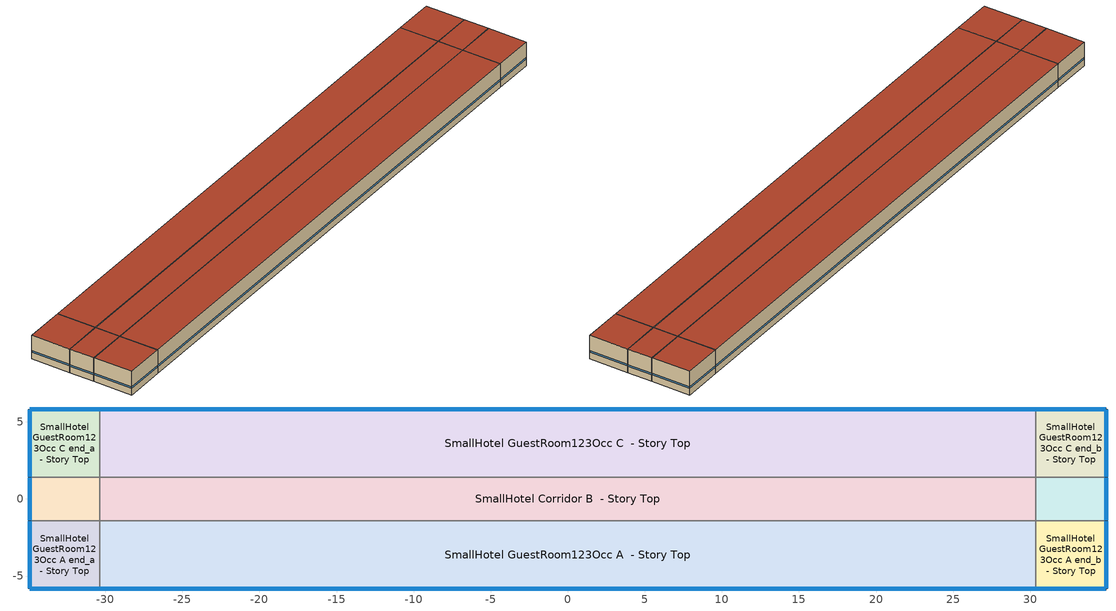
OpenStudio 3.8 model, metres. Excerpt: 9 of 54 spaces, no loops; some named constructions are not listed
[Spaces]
SmallHotel GuestRoom123Occ A end_a - Story Top
 floor adiabatic (Typical Interior Floor): -34.92,-5.82 -34.92,-1.42 -30.35,-1.42 -30.35,-5.82 z2.74
 wall outside: -34.92,-1.42 -34.92,-5.82 -30.35,-5.82 z2.74:5.49
 wall to SmallHotel Corridor B end_a - Story Top: -30.35,-1.42 -34.92,-1.42 z2.74:5.49
 wall to SmallHotel GuestRoom123Occ A  - Story Top: -30.35,-5.82 -30.35,-1.42 z2.74:5.49
 window (Window U-0.91 SHGC 0.68): -34.92,-1.44 -34.92,-5.79 / -34.89,-5.82 -30.37,-5.82 z3.51:3.67
 roof outside (Typical IEAD Roof R-13.89): -30.35,-5.82 -30.35,-1.42 -34.92,-1.42 -34.92,-5.82 z5.49
SmallHotel Corridor B end_a - Story Top
 floor adiabatic (Typical Interior Floor): -34.92,-1.42 -34.92,1.42 -30.35,1.42 -30.35,-1.42 z2.74
 wall outside: -34.92,1.42 -34.92,-1.42 z2.74:5.49
 wall to SmallHotel GuestRoom123Occ C end_a - Story Top: -30.35,1.42 -34.92,1.42 z2.74:5.49
 wall to SmallHotel Corridor B  - Story Top: -30.35,-1.42 -30.35,1.42 z2.74:5.49
 window (Window U-0.91 SHGC 0.68): -34.92,1.39 -34.92,-1.39 z3.51:3.67
 roof outside (Typical IEAD Roof R-13.89): -30.35,-1.42 -30.35,1.42 -34.92,1.42 -34.92,-1.42 z5.49
SmallHotel GuestRoom123Occ C end_a - Story Top
 floor adiabatic (Typical Interior Floor): -34.92,1.42 -34.92,5.82 -30.35,5.82 -30.35,1.42 z2.74
 wall outside: -30.35,5.82 -34.92,5.82 -34.92,1.42 z2.74:5.49
 wall to SmallHotel GuestRoom123Occ C  - Story Top: -30.35,1.42 -30.35,5.82 z2.74:5.49
 window (Window U-0.91 SHGC 0.68): -34.92,5.79 -34.92,1.44 / -30.37,5.82 -34.89,5.82 z3.51:3.67
 roof outside (Typical IEAD Roof R-13.89): -30.35,1.42 -30.35,5.82 -34.92,5.82 -34.92,1.42 z5.49
SmallHotel GuestRoom123Occ A  - Story Top
 floor adiabatic (Typical Interior Floor): -30.35,-5.82 -30.35,-1.42 30.35,-1.42 30.35,-5.82 z2.74
 wall outside: -30.35,-5.82 30.35,-5.82 z2.74:5.49
 wall to SmallHotel Corridor B  - Story Top: 30.35,-1.42 -30.35,-1.42 z2.74:5.49
 wall to SmallHotel GuestRoom123Occ A end_b - Story Top: 30.35,-5.82 30.35,-1.42 z2.74:5.49
 window (Window U-0.91 SHGC 0.68): -30.32,-5.82 30.32,-5.82 z3.51:3.67
 roof outside (Typical IEAD Roof R-13.89): 30.35,-5.82 30.35,-1.42 -30.35,-1.42 -30.35,-5.82 z5.49
SmallHotel Corridor B  - Story Top
 floor adiabatic (Typical Interior Floor): -30.35,-1.42 -30.35,1.42 30.35,1.42 30.35,-1.42 z2.74
 wall to SmallHotel GuestRoom123Occ C  - Story Top: 30.35,1.42 -30.35,1.42 z2.74:5.49
 wall to SmallHotel Corridor B end_b - Story Top: 30.35,-1.42 30.35,1.42 z2.74:5.49
 roof outside (Typical IEAD Roof R-13.89): 30.35,-1.42 30.35,1.42 -30.35,1.42 -30.35,-1.42 z5.49
SmallHotel GuestRoom123Occ C  - Story Top
 floor adiabatic (Typical Interior Floor): -30.35,1.42 -30.35,5.82 30.35,5.82 30.35,1.42 z2.74
 wall outside: 30.35,5.82 -30.35,5.82 z2.74:5.49
 wall to SmallHotel GuestRoom123Occ C end_b - Story Top: 30.35,1.42 30.35,5.82 z2.74:5.49
 window (Window U-0.91 SHGC 0.68): 30.32,5.82 -30.32,5.82 z3.51:3.67
 roof outside (Typical IEAD Roof R-13.89): 30.35,1.42 30.35,5.82 -30.35,5.82 -30.35,1.42 z5.49
SmallHotel GuestRoom123Occ A end_b - Story Top
 floor adiabatic (Typical Interior Floor): 30.35,-5.82 30.35,-1.42 34.92,-1.42 34.92,-5.82 z2.74
 wall outside: 30.35,-5.82 34.92,-5.82 34.92,-1.42 z2.74:5.49
 wall to SmallHotel Corridor B end_b - Story Top: 34.92,-1.42 30.35,-1.42 z2.74:5.49
 window (Window U-0.91 SHGC 0.68): 30.37,-5.82 34.89,-5.82 / 34.92,-5.79 34.92,-1.44 z3.51:3.67
 roof outside (Typical IEAD Roof R-13.89): 34.92,-5.82 34.92,-1.42 30.35,-1.42 30.35,-5.82 z5.49
SmallHotel Corridor B end_b - Story Top
 floor adiabatic (Typical Interior Floor): 30.35,-1.42 30.35,1.42 34.92,1.42 34.92,-1.42 z2.74
 wall outside: 34.92,-1.42 34.92,1.42 z2.74:5.49
 wall to SmallHotel GuestRoom123Occ C end_b - Story Top: 34.92,1.42 30.35,1.42 z2.74:5.49
 window (Window U-0.91 SHGC 0.68): 34.92,-1.39 34.92,1.39 z3.51:3.67
 roof outside (Typical IEAD Roof R-13.89): 34.92,-1.42 34.92,1.42 30.35,1.42 30.35,-1.42 z5.49
SmallHotel GuestRoom123Occ C end_b - Story Top
 floor adiabatic (Typical Interior Floor): 30.35,1.42 30.35,5.82 34.92,5.82 34.92,1.42 z2.74
 wall outside: 34.92,1.42 34.92,5.82 30.35,5.82 z2.74:5.49
 window (Window U-0.91 SHGC 0.68): 34.92,1.44 34.92,5.79 / 34.89,5.82 30.37,5.82 z3.51:3.67
 roof outside (Typical IEAD Roof R-13.89): 34.92,1.42 34.92,5.82 30.35,5.82 30.35,1.42 z5.49
[Schedule:Ruleset]
Name | Default Day Schedule | Summer Design Day Schedule | Winter Design Day Schedule
SmallHotel StaffLounge Light | SmallHotel StaffLounge Light Default | SmallHotel StaffLounge Light Summer Design Day | SmallHotel StaffLounge Light Winter Design Day
SmallHotel Laundry Occ | SmallHotel Laundry Occ Default | SmallHotel Laundry Occ Summer Design Day | SmallHotel Laundry Occ Winter Design Day
SmallHotel Bldg Light | SmallHotel Bldg Light Default | SmallHotel Bldg Light Summer Design Day | SmallHotel Bldg Light Winter Design Day
SmallHotel Office Occ | SmallHotel Office Occ Default | SmallHotel Office Occ Summer Design Day | SmallHotel Office Occ Winter Design Day
SmallHotel Office Equip | SmallHotel Office Equip Default | SmallHotel Office Equip Summer Design Day | SmallHotel Office Equip Winter Design Day
SmallHotel StaffLounge Occ | SmallHotel StaffLounge Occ Default | SmallHotel StaffLounge Occ Summer Design Day | SmallHotel StaffLounge Occ Winter Design Day
SmallHotel StaffLounge Equip | SmallHotel StaffLounge Equip Default | SmallHotel StaffLounge Equip Summer Design Day | SmallHotel StaffLounge Equip Winter Design Day
SmallHotel Storage Light | SmallHotel Storage Light Default | SmallHotel Storage Light Summer Design Day | SmallHotel Storage Light Winter Design Day
[Schedule:Day]
SmallHotel BLDG ELEVATORS Default: Average, 7, 0, 0.15, 7, 15, 0.2, 7, 30, 0.25, 7, 45, 0.3, 8, 0, 0.35, 8, 15, 0.3875, 8, 30, 0.425, 8, 45, 0.4625, 9, 0, 0.5, 9, 26, 0.5, 9, 52, 0.4, 10, 7, 0.375, 10, 22, 0.35, 10, 37, 0.325, 10, 52, 0.3, 11, 7, 0.275, 11, 22, 0.25, 11, 37, 0.225, 11, 52, 0.2, 12, 7, 0.175, 12, 22, 0.15, 12, 37, 0.125, 12, 52, 0.1, 13, 7, 0.0875, 13, 22, 0.075, 13, 37, 0.0625, 13, 52, 0.05, 16, 52, 0.05, 17, 7, 0.0625, 17, 22, 0.075, 17, 37, 0.0875, 17, 52, 0.1, 18, 7, 0.157143, 18, 18, 0.2, 18, 33, 0.457143, 18, 45, 0.5, 19, 45, 0.5, 20, 0, 0.4625, 20, 15, 0.425, 20, 30, 0.3875, 20, 45, 0.35, 21, 0, 0.3, 21, 15, 0.25, 21, 30, 0.2, 21, 45, 0.15, 24, 0, 0.15
SmallHotel BLDG ELEVATORS Winter Design Day; SmallHotel BLDG ELEVATORS Summer Design Day: 4, 0, 0.05, 5, 0, 0.1, 6, 0, 0.2, 7, 0, 0.4, 9, 0, 0.5, 10, 0, 0.35, 16, 0, 0.15, 17, 0, 0.35, 19, 0, 0.5, 21, 0, 0.4, 22, 0, 0.3, 23, 0, 0.2, 24, 0, 0.1
SmallHotel Exercise Occ Default: Average, 0, 15, 0.357143, 0, 30, 0.333333, 0, 45, 0.309524, 1, 0, 0.285714, 1, 15, 0.261905, 1, 30, 0.238095, 1, 45, 0.214286, 2, 0, 0.190476, 2, 15, 0.166667, 2, 30, 0.142857, 2, 45, 0.119048, 3, 0, 0.0952381, 3, 15, 0.0714286, 3, 30, 0.047619, 3, 45, 0.0238095, 4, 0, 0, 4, 15, 0.25, 4, 30, 0.5, 4, 45, 0.75, 5, 0, 1, 10, 52, 1, 11, 7, 0.875, 11, 22, 0.75, 11, 37, 0.625, 11, 52, 0.5, 12, 7, 0.375, 12, 22, 0.25, 12, 37, 0.125, 12, 52, 0, 18, 18, 0, 18, 33, 0.785714, 18, 45, 1, 21, 45, 1, 22, 0, 0.875, 22, 15, 0.75, 22, 30, 0.625, 22, 45, 0.5, 23, 0, 0.47619, 23, 15, 0.452381, 23, 30, 0.428571, 23, 45, 0.404762, 24, 0, 0.380952
SmallHotel Exercise Occ Winter Design Day; SmallHotel Exercise Occ Summer Design Day: 6, 0, 0, 7, 0, 0.5, 11, 0, 1, 12, 0, 0.5, 13, 0, 0, 22, 0, 1, 23, 0, 0.5, 24, 0, 0
SmallHotel Exercise Light Default: Average, 10, 52, 1, 11, 7, 0.875, 11, 22, 0.75, 11, 37, 0.625, 11, 52, 0.5, 12, 7, 0.375, 12, 22, 0.25, 12, 37, 0.125, 12, 52, 0, 18, 18, 0, 18, 33, 0.785714, 18, 45, 1, 24, 0, 1
SmallHotel Exercise Light Winter Design Day; SmallHotel Exercise Light Summer Design Day: 6, 0, 0, 7, 0, 0.5, 22, 0, 1, 23, 0, 0.5, 24, 0, 0
SmallHotel Exercise Equip Default: Average, 0, 15, 0.357143, 0, 30, 0.333333, 0, 45, 0.309524, 1, 0, 0.285714, 1, 15, 0.261905, 1, 30, 0.238095, 1, 45, 0.214286, 2, 0, 0.190476, 2, 15, 0.166667, 2, 30, 0.142857, 2, 45, 0.119048, 3, 0, 0.0952381, 3, 15, 0.0714286, 3, 30, 0.047619, 3, 45, 0.0238095, 4, 0, 0, 4, 15, 0.125, 4, 30, 0.25, 4, 45, 0.375, 5, 0, 0.5, 7, 0, 0.5, 7, 15, 0.625, 7, 30, 0.75, 7, 45, 0.875, 8, 0, 1, 8, 15, 0.875, 8, 30, 0.75, 8, 45, 0.625, 9, 0, 0.5, 9, 26, 0.5, 9, 41, 0.935484, 9, 56, 0.870968, 10, 11, 0.806452, 10, 26, 0.741935, 10, 41, 0.677419, 10, 56, 0.612903, 11, 11, 0.548387, 11, 22, 0.5, 11, 52, 0.5, 12, 7, 0.375, 12, 22, 0.25, 12, 37, 0.125, 12, 52, 0, 18, 18, 0, 18, 33, 0.785714, 18, 45, 1, 19, 15, 1, 19, 30, 0.9375, 19, 45, 0.875, 20, 0, 0.8125, 20, 15, 0.75, 20, 30, 0.6875, 20, 45, 0.625, 21, 0, 0.5625, 21, 15, 0.5, 22, 45, 0.5, 23, 0, 0.47619, 23, 15, 0.452381, 23, 30, 0.428571, 23, 45, 0.404762, 24, 0, 0.380952
SmallHotel Exercise Equip Winter Design Day; SmallHotel Exercise Equip Summer Design Day: 6, 0, 0, 7, 0, 0.5, 9, 0, 1, 12, 0, 0.5, 13, 0, 0, 16, 0, 0.5, 17, 0, 1, 19, 0, 0.5, 21, 0, 1, 23, 0, 0.5, 24, 0, 0
SmallHotel StaffLounge Light Default: Average, 0, 15, 0.461062, 0, 30, 0.459292, 0, 45, 0.457522, 1, 0, 0.455752, 1, 15, 0.453982, 1, 30, 0.452212, 1, 45, 0.450442, 2, 0, 0.448673, 2, 15, 0.446903, 2, 30, 0.445133, 2, 45, 0.443363, 3, 0, 0.441593, 3, 15, 0.439823, 3, 30, 0.438053, 3, 45, 0.436283, 4, 0, 0.434513, 4, 15, 0.432743, 4, 30, 0.430973, 4, 45, 0.429204, 5, 0, 0.427434, 5, 15, 0.425664, 5, 30, 0.423894, 5, 45, 0.422124, 6, 0, 0.420354, 6, 15, 0.418584, 6, 30, 0.416814, 6, 45, 0.415044, 7, 0, 0.413274, 7, 15, 0.411504, 7, 30, 0.409735, 7, 45, 0.407965, 8, 0, 0.406195, 8, 15, 0.404425, 8, 30, 0.402655, 8, 45, 0.400885, 8, 52, 0.4, 9, 7, 0.3375, 9, 22, 0.275, 9, 37, 0.2125, 9, 52, 0.15, 10, 22, 0.15, 10, 37, 0.1375, 10, 52, 0.125, 11, 7, 0.1125, 11, 22, 0.1, 11, 37, 0.0875, 11, 52, 0.075, 12, 7, 0.0625, 12, 22, 0.05, 17, 52, 0.05, 18, 7, 0.107143, 18, 18, 0.15, 18, 33, 0.457143, 18, 45, 0.5, 19, 0, 0.49823, 19, 15, 0.49646, 19, 30, 0.49469, 19, 45, 0.49292, 20, 0, 0.49115, 20, 15, 0.489381, 20, 30, 0.487611, 20, 45, 0.485841, 21, 0, 0.484071, 21, 15, 0.482301, 21, 30, 0.480531, 21, 45, 0.478761, 22, 0, 0.476991, 22, 15, 0.475221, 22, 30, 0.473451, 22, 45, 0.471681, 23, 0, 0.469912, 23, 15, 0.468142, 23, 30, 0.466372, 23, 45, 0.464602, 24, 0, 0.462832
SmallHotel StaffLounge Light Summer Design Day; SmallHotel Laundry Occ Summer Design Day; SmallHotel Laundry Equip Summer Design Day; SmallHotel Laundry Gas Summer Design Day; SmallHotel Bldg Light Summer Design Day; SmallHotel Office Occ Summer Design Day; SmallHotel Office Light Summer Design Day; SmallHotel Office Equip Summer Design Day; SmallHotel StaffLounge Occ Summer Design Day; SmallHotel StaffLounge Equip Summer Design Day; SmallHotel Storage Light Summer Design Day: 24, 0, 1
SmallHotel StaffLounge Light Wknd Day: Average, 0, 15, 0.361062, 0, 30, 0.359292, 0, 45, 0.357522, 1, 0, 0.355752, 1, 15, 0.353982, 1, 30, 0.352212, 1, 45, 0.350442, 2, 0, 0.348673, 2, 15, 0.346903, 2, 30, 0.345133, 2, 45, 0.343363, 3, 0, 0.341593, 3, 15, 0.339823, 3, 30, 0.338053, 3, 45, 0.336283, 4, 0, 0.334513, 4, 15, 0.332743, 4, 30, 0.330973, 4, 45, 0.329204, 5, 0, 0.327434, 5, 15, 0.325664, 5, 30, 0.323894, 5, 45, 0.322124, 6, 0, 0.320354, 6, 15, 0.318584, 6, 30, 0.316814, 6, 45, 0.315044, 7, 0, 0.313274, 7, 15, 0.311504, 7, 30, 0.309735, 7, 45, 0.307965, 8, 0, 0.306195, 8, 15, 0.304425, 8, 30, 0.302655, 8, 45, 0.300885, 8, 52, 0.3, 9, 7, 0.2625, 9, 22, 0.225, 9, 37, 0.1875, 9, 52, 0.15, 10, 22, 0.15, 10, 37, 0.1375, 10, 52, 0.125, 11, 7, 0.1125, 11, 22, 0.1, 11, 37, 0.0875, 11, 52, 0.075, 12, 7, 0.0625, 12, 22, 0.05, 17, 52, 0.05, 18, 7, 0.107143, 18, 18, 0.15, 18, 33, 0.357143, 18, 45, 0.4, 19, 0, 0.39823, 19, 15, 0.39646, 19, 30, 0.39469, 19, 45, 0.39292, 20, 0, 0.39115, 20, 15, 0.389381, 20, 30, 0.387611, 20, 45, 0.385841, 21, 0, 0.384071, 21, 15, 0.382301, 21, 30, 0.380531, 21, 45, 0.378761, 22, 0, 0.376991, 22, 15, 0.375221, 22, 30, 0.373451, 22, 45, 0.371681, 23, 0, 0.369912, 23, 15, 0.368142, 23, 30, 0.366372, 23, 45, 0.364602, 24, 0, 0.362832
SmallHotel StaffLounge Light Winter Design Day; SmallHotel Laundry Occ Winter Design Day; SmallHotel Laundry Equip Winter Design Day; SmallHotel Laundry Gas Winter Design Day; SmallHotel Bldg Light Winter Design Day; SmallHotel Office Occ Winter Design Day; SmallHotel Office Light Winter Design Day; SmallHotel Office Equip Winter Design Day; SmallHotel StaffLounge Occ Winter Design Day; SmallHotel StaffLounge Equip Winter Design Day; SmallHotel Storage Light Winter Design Day: 24, 0, 0
SmallHotel Laundry Occ Default; SmallHotel Laundry Occ Default|Wknd Day: Average, 0, 15, 0.128571, 0, 30, 0.12, 0, 45, 0.111429, 1, 0, 0.102857, 1, 15, 0.0942857, 1, 30, 0.0857143, 1, 45, 0.0771429, 2, 0, 0.0685714, 2, 15, 0.06, 2, 30, 0.0514286, 2, 45, 0.0428571, 3, 0, 0.0342857, 3, 15, 0.0257143, 3, 30, 0.0171429, 3, 45, 0.00857143, 4, 0, 0, 4, 15, 0.045, 4, 30, 0.09, 4, 45, 0.135, 5, 0, 0.18, 7, 0, 0.18, 7, 15, 0.1575, 7, 30, 0.135, 7, 45, 0.1125, 8, 0, 0.09, 8, 15, 0.0675, 8, 30, 0.045, 8, 45, 0.0225, 9, 0, 0, 18, 15, 0, 18, 30, 0.01125, 18, 45, 0.0225, 19, 0, 0.03375, 19, 15, 0.045, 19, 30, 0.05625, 19, 45, 0.0675, 20, 0, 0.07875, 20, 15, 0.09, 20, 30, 0.10125, 20, 45, 0.1125, 21, 0, 0.12375, 21, 15, 0.135, 21, 30, 0.14625, 21, 45, 0.1575, 22, 0, 0.16875, 22, 15, 0.18, 22, 45, 0.18, 23, 0, 0.171429, 23, 15, 0.162857, 23, 30, 0.154286, 23, 45, 0.145714, 24, 0, 0.137143
SmallHotel Laundry Light Default: Average, 8, 30, 1, 19, 15, 0, 24, 0, 1
SmallHotel Laundry Light Winter Design Day; SmallHotel Laundry Light Summer Design Day: 8, 0, 0, 17, 0, 1, 24, 0, 0
SmallHotel Laundry Equip Default: Average, 7, 30, 1, 19, 15, 0, 24, 0, 1
SmallHotel Laundry Gas Default: Average, 8, 30, 1, 20, 15, 0, 24, 0, 1
SmallHotel Bldg Light Default: Average, 0, 15, 0.663366, 0, 30, 0.667327, 0, 45, 0.671287, 1, 0, 0.675248, 1, 15, 0.679208, 1, 30, 0.683168, 1, 45, 0.687129, 2, 0, 0.691089, 2, 15, 0.69505, 2, 30, 0.69901, 2, 45, 0.70297, 3, 0, 0.706931, 3, 15, 0.710891, 3, 30, 0.714851, 3, 45, 0.718812, 4, 0, 0.722772, 4, 15, 0.726733, 4, 30, 0.730693, 4, 45, 0.734653, 5, 0, 0.738614, 5, 15, 0.742574, 5, 30, 0.746535, 5, 45, 0.750495, 6, 0, 0.754455, 6, 15, 0.758416, 6, 30, 0.762376, 6, 45, 0.766337, 7, 0, 0.770297, 7, 15, 0.774257, 7, 30, 0.778218, 7, 45, 0.782178, 8, 0, 0.786139, 8, 15, 0.790099, 8, 30, 0.794059, 8, 45, 0.79802, 8, 52, 0.8, 9, 7, 0.825, 9, 22, 0.85, 9, 37, 0.875, 9, 52, 0.9, 10, 7, 0.875, 10, 22, 0.85, 10, 37, 0.825, 10, 52, 0.8, 11, 7, 0.75, 11, 22, 0.7, 11, 37, 0.65, 11, 52, 0.6, 12, 7, 0.525, 12, 22, 0.45, 12, 37, 0.375, 12, 52, 0.3, 13, 7, 0.275, 13, 22, 0.25, 13, 37, 0.225, 13, 52, 0.2, 14, 7, 0.1875, 14, 22, 0.175, 14, 37, 0.1625, 14, 52, 0.15, 15, 7, 0.1375, 15, 22, 0.125, 15, 37, 0.1125, 15, 52, 0.1, 17, 52, 0.1, 18, 7, 0.157143, 18, 18, 0.2, 18, 33, 0.457143, 18, 45, 0.5, 19, 0, 0.475, 19, 15, 0.45, 19, 30, 0.425, 19, 45, 0.4, 20, 15, 0.4, 20, 30, 0.60396, 20, 45, 0.607921, 21, 0, 0.611881, 21, 15, 0.615842, 21, 30, 0.619802, 21, 45, 0.623762, 22, 0, 0.627723, 22, 15, 0.631683, 22, 30, 0.635644, 22, 45, 0.639604, 23, 0, 0.643564, 23, 15, 0.647525, 23, 30, 0.651485, 23, 45, 0.655446, 24, 0, 0.659406
SmallHotel Bldg Light Sat Day: Average, 0, 15, 0.622472, 0, 30, 0.624719, 0, 45, 0.626966, 1, 0, 0.629213, 1, 15, 0.631461, 1, 30, 0.633708, 1, 45, 0.635955, 2, 0, 0.638202, 2, 15, 0.640449, 2, 30, 0.642697, 2, 45, 0.644944, 3, 0, 0.647191, 3, 15, 0.649438, 3, 30, 0.651685, 3, 45, 0.653933, 4, 0, 0.65618, 4, 15, 0.658427, 4, 30, 0.660674, 4, 45, 0.662921, 5, 0, 0.665169, 5, 15, 0.667416, 5, 30, 0.669663, 5, 45, 0.67191, 6, 0, 0.674157, 6, 15, 0.676404, 6, 30, 0.678652, 6, 45, 0.680899, 7, 0, 0.683146, 7, 15, 0.685393, 7, 30, 0.68764, 7, 45, 0.689888, 8, 0, 0.692135, 8, 15, 0.694382, 8, 30, 0.696629, 8, 45, 0.698876, 8, 52, 0.7, 10, 52, 0.7, 11, 7, 0.675, 11, 22, 0.65, 11, 37, 0.625, 11, 52, 0.6, 12, 7, 0.525, 12, 22, 0.45, 12, 37, 0.375, 12, 52, 0.3, 13, 7, 0.275, 13, 22, 0.25, 13, 37, 0.225, 13, 52, 0.2, 14, 22, 0.2, 14, 37, 0.1875, 14, 52, 0.175, 15, 7, 0.1625, 15, 22, 0.15, 15, 37, 0.1375, 15, 52, 0.125, 16, 7, 0.1125, 16, 22, 0.1, 18, 18, 0.1, 18, 33, 0.312903, 18, 48, 0.325806, 19, 3, 0.33871, 19, 18, 0.351613, 19, 33, 0.364516, 19, 48, 0.377419, 20, 3, 0.390323, 20, 15, 0.4, 20, 45, 0.4, 21, 0, 0.375, 21, 15, 0.35, 21, 30, 0.325, 21, 45, 0.3, 22, 0, 0.602247, 22, 15, 0.604494, 22, 30, 0.606742, 22, 45, 0.608989, 23, 0, 0.611236, 23, 15, 0.613483, 23, 30, 0.61573, 23, 45, 0.617978, 24, 0, 0.620225
SmallHotel Bldg Light Sun Day: Average, 0, 15, 0.275758, 0, 30, 0.272727, 0, 45, 0.269697, 1, 0, 0.266667, 1, 15, 0.263636, 1, 30, 0.260606, 1, 45, 0.257576, 2, 0, 0.254545, 2, 15, 0.251515, 2, 30, 0.248485, 2, 45, 0.245455, 3, 0, 0.242424, 3, 15, 0.239394, 3, 30, 0.236364, 3, 45, 0.233333, 4, 0, 0.230303, 4, 15, 0.227273, 4, 30, 0.224242, 4, 45, 0.221212, 5, 0, 0.218182, 5, 15, 0.215152, 5, 30, 0.212121, 5, 45, 0.209091, 6, 0, 0.206061, 6, 15, 0.20303, 6, 30, 0.2, 9, 0, 0.2, 9, 15, 0.371429, 9, 26, 0.5, 9, 41, 0.757143, 9, 52, 0.8, 10, 7, 0.75, 10, 22, 0.7, 10, 37, 0.65, 10, 52, 0.6, 11, 7, 0.575, 11, 22, 0.55, 11, 37, 0.525, 11, 52, 0.5, 12, 7, 0.45, 12, 22, 0.4, 12, 37, 0.35, 12, 52, 0.3, 14, 22, 0.3, 14, 37, 0.2875, 14, 52, 0.275, 15, 7, 0.2625, 15, 22, 0.25, 15, 37, 0.2375, 15, 52, 0.225, 16, 7, 0.2125, 16, 22, 0.2, 18, 18, 0.2, 18, 33, 0.357143, 18, 45, 0.4, 19, 15, 0.4, 19, 30, 0.3875, 19, 45, 0.375, 20, 0, 0.3625, 20, 15, 0.35, 20, 30, 0.3375, 20, 45, 0.325, 21, 0, 0.3125, 21, 15, 0.3, 22, 15, 0.3, 22, 30, 0.29697, 22, 45, 0.293939, 23, 0, 0.290909, 23, 15, 0.287879, 23, 30, 0.284848, 23, 45, 0.281818, 24, 0, 0.278788
SmallHotel Meeting Occ Default|Wknd Day: Average, 0, 15, 0.157143, 0, 30, 0.15, 0, 45, 0.142857, 1, 0, 0.135714, 1, 15, 0.128571, 1, 30, 0.121429, 1, 45, 0.114286, 2, 0, 0.107143, 2, 15, 0.1, 2, 30, 0.0928571, 2, 45, 0.0857143, 3, 0, 0.0785714, 3, 15, 0.0714286, 3, 30, 0.0642857, 3, 45, 0.0571429, 4, 0, 0.05, 4, 15, 0.1625, 4, 30, 0.275, 4, 45, 0.3875, 5, 0, 0.5, 5, 30, 0.5, 5, 45, 0.4625, 6, 0, 0.425, 6, 15, 0.3875, 6, 30, 0.35, 6, 45, 0.3125, 7, 0, 0.275, 7, 15, 0.2375, 7, 30, 0.2, 8, 26, 0.2, 8, 41, 0.0435484, 8, 56, 0.0370968, 9, 11, 0.0306452, 9, 26, 0.0241935, 9, 41, 0.0177419, 9, 56, 0.0112903, 10, 11, 0.00483871, 10, 22, 0, 17, 45, 0, 18, 0, 0.0125, 18, 15, 0.025, 18, 30, 0.0375, 18, 45, 0.05, 19, 0, 0.1625, 19, 15, 0.275, 19, 30, 0.3875, 19, 45, 0.5, 20, 15, 0.5, 20, 30, 0.4625, 20, 45, 0.425, 21, 0, 0.3875, 21, 15, 0.35, 21, 30, 0.3125, 21, 45, 0.275, 22, 0, 0.2375, 22, 15, 0.2, 22, 45, 0.2, 23, 0, 0.192857, 23, 15, 0.185714, 23, 30, 0.178571, 23, 45, 0.171429, 24, 0, 0.164286
SmallHotel Office Occ Default: Average, 0, 15, 0.857143, 0, 30, 0.833333, 0, 45, 0.809524, 1, 0, 0.785714, 1, 15, 0.761905, 1, 30, 0.738095, 1, 45, 0.714286, 2, 0, 0.690476, 2, 15, 0.666667, 2, 30, 0.642857, 2, 45, 0.619048, 3, 0, 0.595238, 3, 15, 0.571429, 3, 30, 0.547619, 3, 45, 0.52381, 4, 0, 0.5, 4, 15, 0.625, 4, 30, 0.75, 4, 45, 0.875, 5, 0, 1, 8, 0, 1, 8, 15, 0.85, 8, 30, 0.7, 8, 45, 0.55, 9, 0, 0.4, 9, 15, 0.342857, 9, 26, 0.3, 18, 18, 0.2, 18, 33, 0.357143, 18, 45, 0.4, 19, 0, 0.55, 19, 15, 0.7, 19, 30, 0.85, 19, 45, 1, 22, 45, 1, 23, 0, 0.97619, 23, 15, 0.952381, 23, 30, 0.928571, 23, 45, 0.904762, 24, 0, 0.880952
SmallHotel Office Occ Wknd Day: Average, 8, 0, 0.5, 8, 15, 0.45, 8, 30, 0.4, 8, 45, 0.35, 9, 0, 0.3, 9, 15, 0.275, 9, 30, 0.25, 9, 45, 0.225, 10, 0, 0.2, 17, 45, 0.2, 18, 0, 0.225, 18, 15, 0.25, 18, 30, 0.275, 18, 45, 0.3, 19, 0, 0.35, 19, 15, 0.4, 19, 30, 0.45, 19, 45, 0.5, 24, 0, 0.5
SmallHotel Office Light Default: Average, 0, 15, 0.871429, 0, 30, 0.866667, 0, 45, 0.861905, 1, 0, 0.857143, 1, 15, 0.852381, 1, 30, 0.847619, 1, 45, 0.842857, 2, 0, 0.838095, 2, 15, 0.833333, 2, 30, 0.828571, 2, 45, 0.82381, 3, 0, 0.819048, 3, 15, 0.814286, 3, 30, 0.809524, 3, 45, 0.804762, 4, 0, 0.8, 4, 15, 0.825, 4, 30, 0.85, 4, 45, 0.875, 5, 0, 0.9, 8, 0, 0.9, 8, 15, 0.8275, 8, 30, 0.755, 8, 45, 0.6825, 9, 0, 0.61, 9, 15, 0.5825, 9, 30, 0.555, 9, 45, 0.5275, 10, 0, 0.5, 17, 45, 0.5, 18, 0, 0.5275, 18, 15, 0.555, 18, 30, 0.5825, 18, 45, 0.61, 19, 0, 0.6825, 19, 15, 0.755, 19, 30, 0.8275, 19, 45, 0.9, 22, 45, 0.9, 23, 0, 0.895238, 23, 15, 0.890476, 23, 30, 0.885714, 23, 45, 0.880952, 24, 0, 0.87619
SmallHotel Office Equip Default: Average, 0, 15, 0.982857, 0, 30, 0.98, 0, 45, 0.977143, 1, 0, 0.974286, 1, 15, 0.971429, 1, 30, 0.968571, 1, 45, 0.965714, 2, 0, 0.962857, 2, 15, 0.96, 2, 30, 0.957143, 2, 45, 0.954286, 3, 0, 0.951429, 3, 15, 0.948571, 3, 30, 0.945714, 3, 45, 0.942857, 4, 0, 0.94, 4, 15, 0.955, 4, 30, 0.97, 4, 45, 0.985, 5, 0, 1, 8, 0, 1, 8, 15, 0.9375, 8, 30, 0.875, 8, 45, 0.8125, 9, 0, 0.75, 9, 11, 0.63, 9, 26, 0.598421, 9, 41, 0.566842, 9, 56, 0.535263, 10, 11, 0.503684, 10, 22, 0.48, 10, 37, 0.46125, 10, 52, 0.4425, 11, 7, 0.42375, 11, 22, 0.405, 11, 37, 0.38625, 11, 52, 0.3675, 12, 7, 0.34875, 12, 22, 0.33, 17, 22, 0.33, 17, 37, 0.336452, 17, 52, 0.342903, 18, 7, 0.349355, 18, 22, 0.355806, 18, 37, 0.362258, 18, 52, 0.36871, 19, 7, 0.375161, 19, 18, 0.38, 20, 15, 0.43, 20, 30, 0.50125, 20, 45, 0.5725, 21, 0, 0.64375, 21, 15, 0.715, 21, 30, 0.78625, 21, 45, 0.8575, 22, 0, 0.92875, 22, 15, 1, 22, 45, 1, 23, 0, 0.997143, 23, 15, 0.994286, 23, 30, 0.991429, 23, 45, 0.988571, 24, 0, 0.985714
SmallHotel Office Equip Wknd Day: Average, 7, 30, 0.63, 7, 45, 0.61, 8, 0, 0.59, 8, 15, 0.57, 8, 30, 0.55, 8, 45, 0.53, 9, 0, 0.51, 9, 15, 0.49, 9, 22, 0.48, 10, 22, 0.48, 10, 37, 0.46125, 10, 52, 0.4425, 11, 7, 0.42375, 11, 22, 0.405, 11, 37, 0.38625, 11, 52, 0.3675, 12, 7, 0.34875, 12, 22, 0.33, 17, 22, 0.33, 17, 37, 0.340526, 17, 52, 0.351053, 18, 7, 0.361579, 18, 22, 0.372105, 18, 33, 0.38, 18, 45, 0.43, 19, 0, 0.48, 19, 15, 0.53, 19, 30, 0.58, 19, 45, 0.63, 24, 0, 0.63
SmallHotel StaffLounge Occ Default: Average, 0, 15, 0.342857, 0, 30, 0.366667, 0, 45, 0.390476, 1, 0, 0.414286, 1, 15, 0.438095, 1, 30, 0.461905, 1, 45, 0.485714, 2, 0, 0.509524, 2, 15, 0.533333, 2, 30, 0.557143, 2, 45, 0.580952, 3, 0, 0.604762, 3, 15, 0.628571, 3, 30, 0.652381, 3, 45, 0.67619, 4, 0, 0.7, 4, 15, 0.575, 4, 30, 0.45, 4, 45, 0.325, 5, 0, 0.2, 8, 26, 0.2, 8, 41, 0.0870968, 8, 56, 0.0741935, 9, 11, 0.0612903, 9, 26, 0.0483871, 9, 41, 0.0354839, 9, 56, 0.0225806, 10, 11, 0.00967742, 10, 22, 0, 17, 22, 0, 17, 37, 0.0129032, 17, 52, 0.0258065, 18, 7, 0.0387097, 18, 22, 0.0516129, 18, 37, 0.0645161, 18, 52, 0.0774194, 19, 7, 0.0903226, 19, 18, 0.1, 22, 45, 0.2, 23, 0, 0.22381, 23, 15, 0.247619, 23, 30, 0.271429, 23, 45, 0.295238, 24, 0, 0.319048
SmallHotel StaffLounge Occ Wknd Day: Average, 0, 15, 0.128571, 0, 30, 0.133333, 0, 45, 0.138095, 1, 0, 0.142857, 1, 15, 0.147619, 1, 30, 0.152381, 1, 45, 0.157143, 2, 0, 0.161905, 2, 15, 0.166667, 2, 30, 0.171429, 2, 45, 0.17619, 3, 0, 0.180952, 3, 15, 0.185714, 3, 30, 0.190476, 3, 45, 0.195238, 4, 0, 0.2, 4, 15, 0.175, 4, 30, 0.15, 4, 45, 0.125, 5, 0, 0.1, 8, 26, 0.1, 8, 41, 0.0435484, 8, 56, 0.0370968, 9, 11, 0.0306452, 9, 26, 0.0241935, 9, 41, 0.0177419, 9, 56, 0.0112903, 10, 11, 0.00483871, 10, 22, 0, 16, 52, 0, 17, 7, 0.0142857, 17, 22, 0.0285714, 17, 37, 0.0428571, 17, 45, 0.05, 18, 0, 0.0541667, 18, 15, 0.0583333, 18, 30, 0.0625, 18, 45, 0.0666667, 19, 0, 0.0708333, 19, 15, 0.075, 19, 30, 0.0791667, 19, 45, 0.0833333, 20, 0, 0.0875, 20, 15, 0.0916667, 20, 30, 0.0958333, 20, 45, 0.1, 22, 45, 0.1, 23, 0, 0.104762, 23, 15, 0.109524, 23, 30, 0.114286, 23, 45, 0.119048, 24, 0, 0.12381
SmallHotel StaffLounge Equip Default; SmallHotel StaffLounge Equip Default|Wknd Day: Average, 0, 15, 0.9, 0, 30, 0.906667, 0, 45, 0.913333, 1, 0, 0.92, 1, 15, 0.926667, 1, 30, 0.933333, 1, 45, 0.94, 2, 0, 0.946667, 2, 15, 0.953333, 2, 30, 0.96, 2, 45, 0.966667, 3, 0, 0.973333, 3, 15, 0.98, 3, 30, 0.986667, 3, 45, 0.993333, 4, 0, 1, 4, 15, 0.965, 4, 30, 0.93, 4, 45, 0.895, 5, 0, 0.86, 9, 0, 0.86, 9, 15, 0.511429, 9, 26, 0.25, 9, 41, 0.144286, 9, 52, 0.11, 17, 22, 0.11, 17, 37, 0.126842, 17, 52, 0.143684, 18, 7, 0.160526, 18, 22, 0.177368, 18, 33, 0.19, 18, 45, 0.25, 19, 0, 0.4375, 19, 15, 0.625, 19, 30, 0.8125, 19, 45, 1, 20, 15, 1, 20, 30, 0.9825, 20, 45, 0.965, 21, 0, 0.9475, 21, 15, 0.93, 21, 30, 0.9125, 21, 45, 0.895, 22, 0, 0.8775, 22, 15, 0.86, 22, 45, 0.86, 23, 0, 0.866667, 23, 15, 0.873333, 23, 30, 0.88, 23, 45, 0.886667, 24, 0, 0.893333
SmallHotel Storage Light Default; SmallHotel Storage Light Default|Wknd Day: Average, 7, 30, 0.4, 7, 45, 0.373333, 8, 0, 0.346667, 8, 15, 0.32, 8, 30, 0.293333, 8, 45, 0.266667, 9, 0, 0.24, 9, 15, 0.213333, 9, 22, 0.2, 10, 22, 0.2, 10, 37, 0.1875, 10, 52, 0.175, 11, 7, 0.1625, 11, 22, 0.15, 11, 37, 0.1375, 11, 52, 0.125, 12, 7, 0.1125, 12, 22, 0.1, 17, 45, 0.1, 18, 0, 0.125, 18, 15, 0.15, 18, 30, 0.175, 18, 45, 0.2, 19, 0, 0.25, 19, 15, 0.3, 19, 30, 0.35, 19, 45, 0.4, 24, 0, 0.4
54 space(s) Occ Sch Sunday 1: Average, 0, 15, 0.00893309, 0, 30, 0.00926887, 0, 45, 0.00960466, 1, 0, 0.00994044, 1, 15, 0.0102762, 1, 30, 0.010612, 1, 45, 0.0109478, 2, 0, 0.0112836, 2, 15, 0.0116194, 2, 30, 0.0119551, 2, 45, 0.0122909, 3, 0, 0.0126267, 3, 15, 0.0129625, 3, 30, 0.0132983, 3, 45, 0.0136341, 4, 0, 0.0139698, 4, 15, 0.0104774, 4, 30, 0.00698492, 4, 45, 0.00349246, 5, 0, 0, 5, 15, 0.00176286, 5, 30, 0.00352572, 5, 45, 0.00528858, 6, 0, 0.00705144, 6, 15, 0.00588729, 6, 30, 0.00472313, 6, 45, 0.00355898, 7, 0, 0.00239483, 7, 15, 0.00415769, 7, 30, 0.00592055, 7, 45, 0.00768341, 8, 0, 0.00944627, 8, 15, 0.00801602, 8, 30, 0.00658578, 8, 45, 0.00515553, 9, 0, 0.00372529, 9, 15, 0.0148251, 9, 26, 0.02315, 9, 41, 0.0023188, 9, 52, 0.00306006, 10, 7, 0.0030268, 10, 22, 0.00299354, 10, 37, 0.00296027, 10, 52, 0.00292701, 11, 7, 0.00292701, 11, 22, 0.00292701, 11, 37, 0.00292701, 11, 52, 0.00292701, 12, 7, 0.00219526, 12, 22, 0.00146351, 12, 37, 0.000731753, 12, 52, 0, 16, 52, 0, 17, 7, 6.6523e-05, 17, 22, 0.000133046, 17, 37, 0.000199569, 17, 52, 0.000266092, 18, 7, 0.00338317, 18, 18, 0.00572098, 18, 33, 0.00572098, 18, 45, 0.00651926, 19, 0, 0.00691839, 19, 15, 0.00731753, 19, 30, 0.00771667, 19, 45, 0.00811581, 20, 0, 0.00771667, 20, 15, 0.00731753, 20, 30, 0.00691839, 20, 45, 0.00651926, 21, 0, 0.00705144, 21, 15, 0.00758362, 21, 30, 0.00811581, 21, 45, 0.00864799, 22, 0, 0.00821559, 22, 15, 0.00778319, 22, 30, 0.00735079, 22, 45, 0.00691839, 23, 0, 0.00725418, 23, 15, 0.00758996, 23, 30, 0.00792574, 23, 45, 0.00826153, 24, 0, 0.00859731
54 space(s) Occ Sch Saturday 1: Average, 0, 15, 0.00973137, 0, 30, 0.0102002, 0, 45, 0.010669, 1, 0, 0.0111379, 1, 15, 0.0116067, 1, 30, 0.0120755, 1, 45, 0.0125443, 2, 0, 0.0130132, 2, 15, 0.013482, 2, 30, 0.0139508, 2, 45, 0.0144197, 3, 0, 0.0148885, 3, 15, 0.0153573, 3, 30, 0.0158261, 3, 45, 0.016295, 4, 0, 0.0167638, 4, 15, 0.0125729, 4, 30, 0.0083819, 4, 45, 0.00419095, 5, 0, 0, 5, 15, 0.0017296, 5, 30, 0.0034592, 5, 45, 0.0051888, 6, 0, 0.00691839, 6, 15, 0.00532184, 6, 30, 0.00372529, 6, 45, 0.00212874, 7, 0, 0.000532184, 7, 15, 0.00349246, 7, 30, 0.00645273, 7, 45, 0.00941301, 8, 0, 0.0123733, 8, 15, 0.00951279, 8, 30, 0.0066523, 8, 45, 0.00379181, 9, 0, 0.000931322, 9, 15, 0.0103586, 9, 26, 0.017429, 9, 41, 0.00391535, 9, 52, 0.00585403, 10, 7, 0.00515553, 10, 22, 0.00445704, 10, 37, 0.00375855, 10, 52, 0.00306006, 11, 7, 0.0030268, 11, 22, 0.00299354, 11, 37, 0.00296027, 11, 52, 0.00292701, 12, 7, 0.00219526, 12, 22, 0.00146351, 12, 37, 0.000731753, 12, 52, 0, 16, 52, 0, 17, 7, 6.6523e-05, 17, 22, 0.000133046, 17, 37, 0.000199569, 17, 52, 0.000266092, 18, 7, 0.0066523, 18, 18, 0.011442, 18, 33, 0.011575, 18, 45, 0.0123733, 19, 0, 0.0127724, 19, 15, 0.0131716, 19, 30, 0.0135707, 19, 45, 0.0139698, 20, 0, 0.0120739, 20, 15, 0.010178, 20, 30, 0.00828212, 20, 45, 0.00638621, 21, 0, 0.00552141, 21, 15, 0.00465661, 21, 30, 0.00379181, 21, 45, 0.00292701, 22, 0, 0.00392486, 22, 15, 0.0049227, 22, 30, 0.00592055, 22, 45, 0.00691839, 23, 0, 0.00738722, 23, 15, 0.00785605, 23, 30, 0.00832488, 23, 45, 0.00879371, 24, 0, 0.00926254
[Schedule:Rule] Date Specification Type=DateRange; Start Month=1; Start Day=1; End Month=12; End Day=31
Name | Schedule Ruleset | Rule Order | Day Schedule | Apply Sunday | Apply Saturday
Schedule Rule 6 | SmallHotel StaffLounge Light | 0 | SmallHotel StaffLounge Light Wknd Day | Yes | Yes
Schedule Rule 10 | SmallHotel Laundry Occ | 0 | SmallHotel Laundry Occ Default|Wknd Day | Yes | Yes
Schedule Rule 11 | SmallHotel Bldg Light | 1 | SmallHotel Bldg Light Sat Day |  | Yes
Schedule Rule 12 | SmallHotel Bldg Light | 0 | SmallHotel Bldg Light Sun Day | Yes
Schedule Rule 14 | SmallHotel Office Occ | 0 | SmallHotel Office Occ Wknd Day | Yes | Yes
Schedule Rule 15 | SmallHotel Office Equip | 0 | SmallHotel Office Equip Wknd Day | Yes | Yes
Schedule Rule 16 | SmallHotel StaffLounge Occ | 0 | SmallHotel StaffLounge Occ Wknd Day | Yes | Yes
Schedule Rule 17 | SmallHotel StaffLounge Equip | 0 | SmallHotel StaffLounge Equip Default|Wknd Day | Yes | Yes
Schedule Rule 18 | SmallHotel Storage Light | 0 | SmallHotel Storage Light Default|Wknd Day | Yes | Yes
